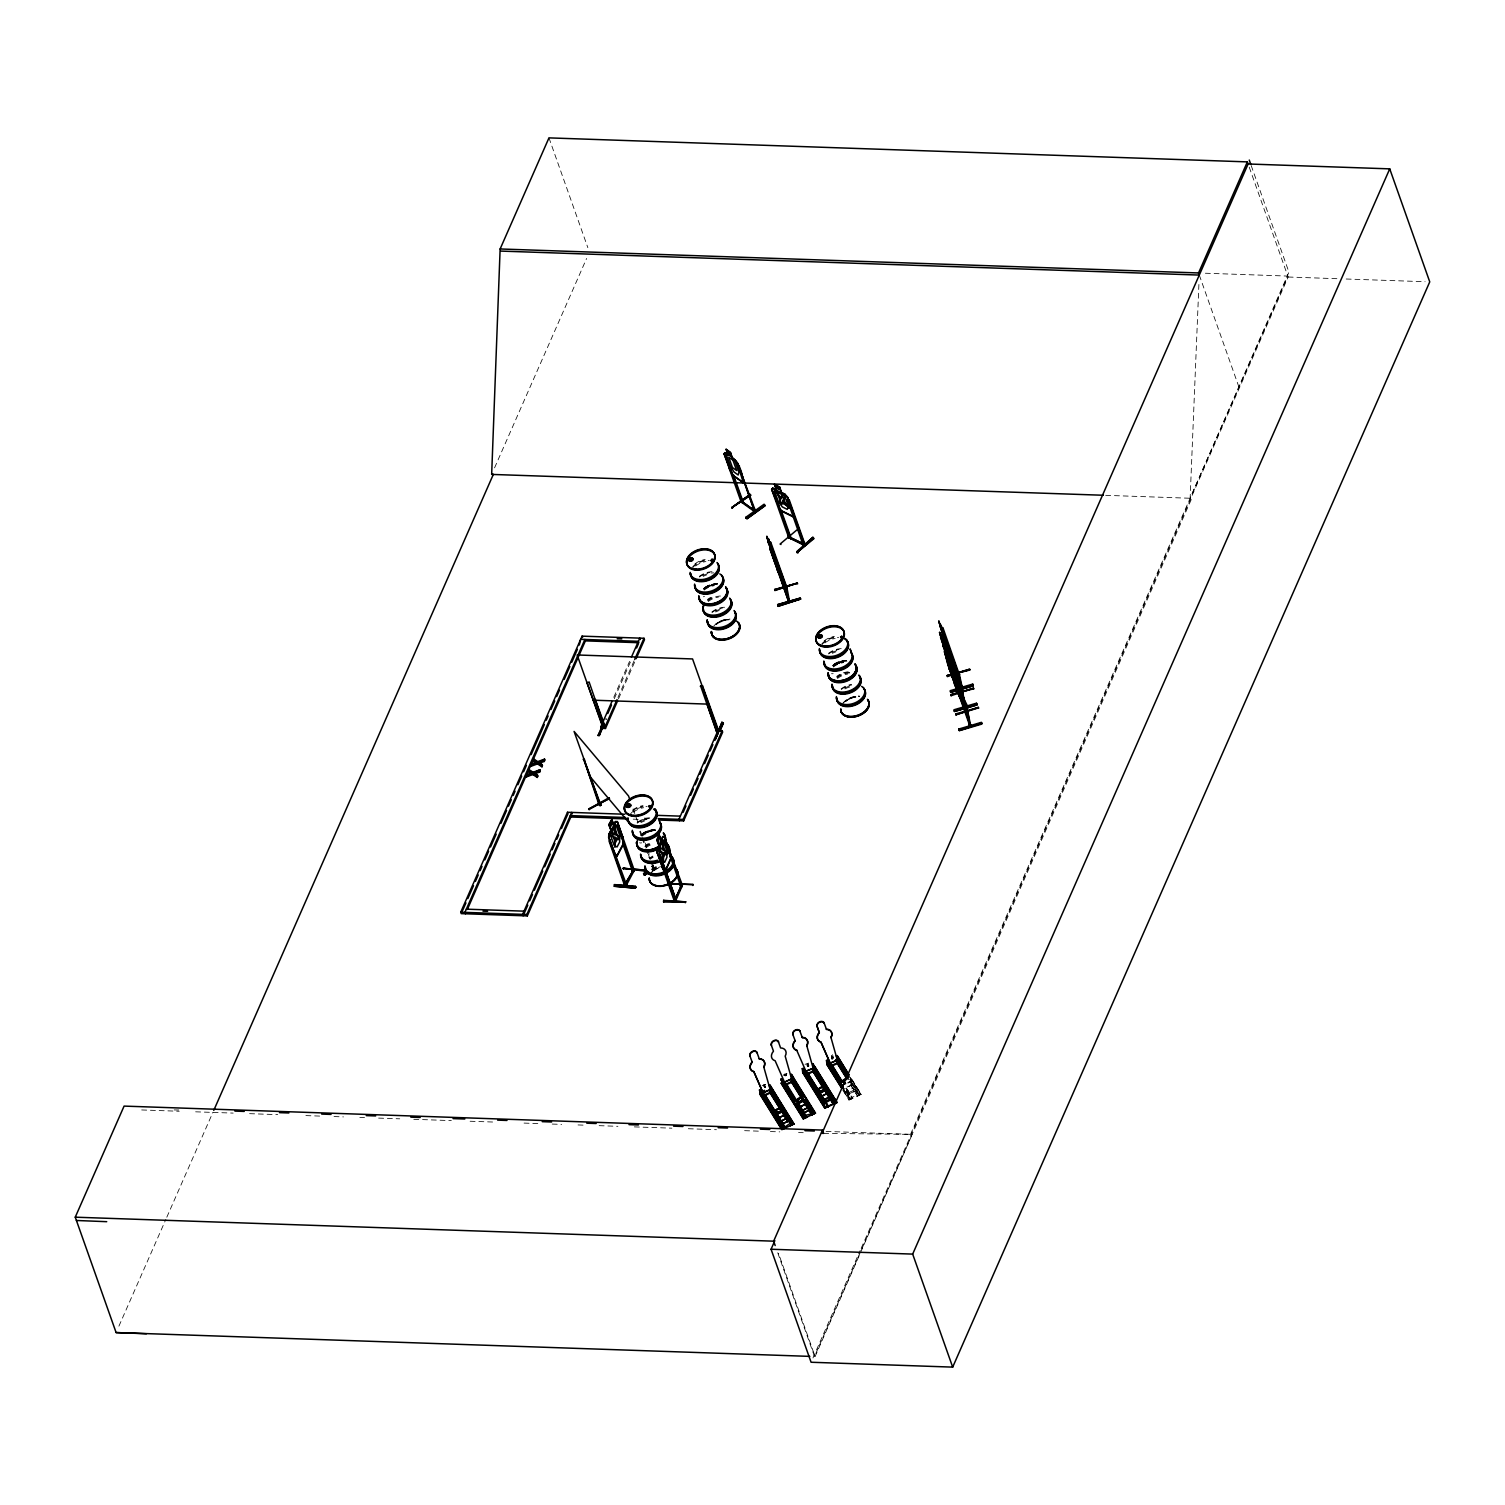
<?xml version="1.0" encoding="UTF-8"?>
<svg xmlns="http://www.w3.org/2000/svg" width="1505" height="1505" viewBox="0 0 1505 1505"><rect width="100%" height="100%" fill="white"/><g stroke="black" fill="none" stroke-linecap="round" stroke-linejoin="round"><path stroke-width="0.75" stroke-dasharray="5 3.75" d="M831.814 1059.031L832.378 1057.488L832.66 1058.974M765.217 1087.513L763.825 1085.462L765.669 1087.362L764.822 1085.312L765.123 1086.554M786.174 1074.758C783.164 1076.131 788.601 1075.849 784.801 1074.081M808.129 1064.9C806.962 1067.064 807.564 1063.546 808.994 1065.879M831.607 1056.585L831.682 1055.946M831.418 1055.532L832.171 1057.601L831.926 1056.284M832.359 1056.397L832.773 1057.808L831.306 1057.921M831.381 1057.733C835.689 1060.235 829.744 1053.632 832.679 1058.241C832.039 1059.896 830.76 1057.601 832.359 1056.792M807.207 1066.029C808.448 1062.85 808.994 1069.566 807.903 1064.731M1198.902 284.483L1190.135 498.249L1288.938 272.142L1250.805 164.459M808.317 1065.183C806.774 1063.301 809.201 1069.02 807.734 1064.186M833.168 1057.94L831.926 1058.222L832.453 1057.244M765.481 1087.758C762.151 1079.819 763.562 1090.598 765.198 1086.083M785.967 1075.435C785.46 1073.817 785.309 1077.129 784.82 1074.72M807.564 1066.575C809.032 1066.086 807.602 1065.578 807.169 1065.164M764.521 1085.914L764.672 1085.18M763.9 1086.121L764.484 1085.105M764.389 1087.08L764.973 1085.651M786.306 1075.718L785.215 1075.153L786.193 1074.815M807.489 1064.919L807.282 1064.186M832.058 1058.523L832.735 1058.636M764.521 1086.365L763.28 1085.105M785.064 1075.943L785.365 1074.664L786.419 1075.228M807.865 1064.844L806.849 1064.505L808.185 1066.33M831.625 1058.617L832.604 1057.451M807.564 1066.048L808.749 1066.518M826.076 1131.421L912.181 1134.375L815.089 1356.569L778.499 1253.289M494.562 467.848L586.593 258.484M118.914 1326.15L165.87 1219.332M166.81 1217.206L212.826 1112.515M613.758 697.323L629.56 661.372M614.266 698.734L630.99 660.676M617.972 697.455L634.696 659.397M618.48 698.884L635.204 660.827M910.525 1134.319L1287.81 276.073L1204.997 273.214M812.963 1357.962L860.239 1250.429M861.18 1248.285L1288.148 277.014L1248.115 163.989M652.681 867.388L654.468 868.554L653.339 867.576M844.324 1092.047L849.008 1100.061L861.236 1094.361L851.435 1078.539M845.471 1091.539L850.476 1099.421L845.716 1091.37M846.393 1091.087L851.002 1099.083L852.695 1098.33L846.562 1088.435M850.344 1081.625L859.035 1095.452L850.588 1081.474M764.728 1086.328L764.615 1087.438L765.029 1086.008M785.046 1074.363L785.817 1075.21M832.133 1057.187L832.942 1058.015M653.885 867.031L652.643 868.14L651.872 866.278L653.076 865.921L654.468 868.686L651.383 860.465M807.997 1065.822L807.037 1065.709M764.164 1086.027L764.785 1085.575M849.554 1099.365L843.553 1089.319L853.993 1083.845L843.346 1088.736C844.982 1101.397 870.624 1077.072 845.584 1092.348M850.476 1099.421L847.07 1094.756L857.718 1089.865L847.07 1094.756M846.732 1090.504L852.658 1098.387M859.167 1095.301L857.493 1096.073L849.196 1082.151M849.309 1098.368L860.164 1094.06L859.562 1095.113L850.043 1079.217M861.105 1094.511L850.005 1077.599M706.767 586.894L703.644 588.982L714.104 584.429M719.183 621.941L716.06 624.029L726.501 619.477A14.655 9.482 -19.5 0 0 716.117 623.766M832.716 665.398L843.157 660.846M846.92 661.203A14.674 9.5 -19.5 0 0 833.018 665.887L843.346 661.353M641.243 834.635L647.94 831.023L655.409 829.857A14.73 9.538 -19.5 0 0 638.929 837.1M655.578 830.365L648.109 831.513L641.431 835.143A14.674 9.5 -19.5 0 1 655.465 830.44M845.302 700.954L855.762 696.401M653.847 870.191L656.97 868.122M784.914 1074.024L785.215 1075.906M651.665 869.138L657.798 865.827M651.778 869.307L657.873 865.958M651.985 869.928L658.306 866.635M652.493 870.586L658.588 867.237M652.587 870.755L658.663 867.369M805.043 1064.336L808.486 1063.151L805.231 1064.656M783.503 1074.946L786.758 1073.46M783.71 1075.266L786.965 1073.78M762.094 1085.726L765.537 1084.541L762.283 1086.046M847.767 1082.584L852.018 1080.628L847.973 1083.167M835.858 663.348L839.414 661.805M848.444 698.903L851.999 697.361M644.573 833.13L648.128 831.569M832.698 1059.031L831.663 1058.899M764.879 1086.478L765.443 1087.005M710.36 585.407L714.104 584.486M651.947 866.184L653.678 869.175L652.662 865.789M859.618 1095.132L849.761 1079.292M857.549 1096.091L848.914 1082.227M717.622 583.695L710.153 584.843L703.475 588.474A14.617 9.463 -19.5 0 1 717.396 583.583M653.358 868.968L650.687 860.86M832.886 1057.658L832.284 1056.529M174.166 1109.938L178.832 1109.994M823.649 1133.378L912.181 1134.375M1288.148 277.014L1336.891 278.688M1346.185 279.008L1425.103 281.717M1105.686 495.333L1191.791 498.305L814.506 1356.551L777.502 1252.066M644.272 818.137L651.195 818.381M633.21 819.153L647.075 819.642M141.677 1109.956L179.208 1111.254M195.631 1111.819L233.162 1113.098M249.585 1113.662L277.748 1114.641M305.891 1115.6L319.963 1116.089M334.035 1116.56L343.422 1116.898M359.846 1117.463L364.549 1117.613M378.62 1118.102L399.728 1118.817M413.8 1119.306L451.349 1120.604M470.106 1121.244L495.916 1122.128M524.06 1123.087L540.483 1123.652M552.222 1124.066L561.61 1124.385M578.033 1124.95L585.069 1125.194M599.141 1125.665L617.915 1126.323M634.339 1126.888L671.87 1128.167M688.293 1128.731L716.436 1129.709M744.599 1130.669L758.67 1131.158M770.391 1131.553L779.778 1131.873M798.553 1132.531L803.237 1132.682M653.452 867.557L653.076 865.921M652.982 865.996L652.813 867.501L651.872 866.41M653.584 869.043L652.53 868.197M851.19 1078.69L860.992 1094.511M849.779 1077.016L860.39 1094.361M849.535 1081.173L858.32 1095.301M846.318 1088.604L852.432 1098.481M846.732 1090.128L851.83 1098.33M846.111 1091.181L851.077 1099.101M842.819 1090.147L849.008 1100.061M1199.297 275.076L1239.311 388.102M548.968 137.877L587.853 247.685M832.491 1054.666L833.657 1057.959M633.116 808.9L637.687 821.805M645.212 843.045L646.755 847.409M647.526 849.591L650.611 858.302M640.415 831.08L641.958 835.426M642.729 837.608L645.814 846.318M648.373 854.332L649.915 858.678M639.719 831.456L641.262 835.821M642.033 837.984L645.118 846.713M645.89 848.876L648.975 857.587M832.02 652.53A14.918 9.651 -19.5 0 1 839.339 650.066M832.829 665.417A14.73 9.538 -19.5 0 1 846.788 660.695M822.031 644.573A14.918 9.651 -19.5 0 1 838.624 637.368M828.559 653.32A14.711 9.519 -19.5 0 1 842.48 648.617M824.872 642.936A14.711 9.519 -19.5 0 1 835.162 638.459M828.672 653.96A14.918 9.651 -19.5 0 1 839.113 649.426M821.805 643.933A14.918 9.651 -19.5 0 1 834.692 636.954M824.157 640.848A14.674 9.5 -19.5 0 1 834.428 636.389M832.378 653.377A14.674 9.5 -19.5 0 1 835.877 651.853M844.606 688.086A14.918 9.651 -19.5 0 1 851.924 685.622M833.036 665.925A14.674 9.5 -19.5 0 1 843.308 661.466M842.932 703.117A14.674 9.5 -19.5 0 1 859.261 696.006M833.413 667.016A14.674 9.5 -19.5 0 1 843.684 662.539M842.988 703.399A14.73 9.538 -19.5 0 1 859.374 696.269M855.875 696.984A14.674 9.5 -19.5 0 0 845.603 701.443A14.674 9.5 -19.5 0 1 859.505 696.702M843.458 661.861A14.73 9.538 -19.5 0 0 833.149 666.339A14.73 9.538 -19.5 0 1 843.458 661.843M837.081 677.683A14.918 9.651 -19.5 0 1 851.209 672.904M841.144 688.876A14.711 9.519 -19.5 0 1 851.435 684.399M837.457 678.492A14.711 9.519 -19.5 0 1 847.748 674.014M841.276 689.516A14.918 9.651 -19.5 0 1 851.698 684.982M836.855 677.043A14.918 9.651 -19.5 0 1 850.983 672.265M836.742 676.403A14.674 9.5 -19.5 0 1 839.809 674.372M843.308 672.848A14.674 9.5 -19.5 0 1 850.645 671.7M844.963 688.933A14.674 9.5 -19.5 0 1 852.169 686.506M833.168 673.563A2.276 1.467 -19.5 0 1 831.513 673.676M702.779 575.606A14.918 9.651 -19.5 0 1 713.784 572.897M703.587 588.511A14.73 9.538 -19.5 0 1 717.546 583.789M717.659 584.222A14.674 9.5 -19.5 0 0 703.757 588.907A14.711 9.519 -19.5 0 1 714.028 584.41M692.77 567.648A14.918 9.651 -19.5 0 1 709.363 560.424M699.317 576.377A14.711 9.519 -19.5 0 1 713.238 571.674M695.63 566.012A14.711 9.519 -19.5 0 1 705.92 561.534M699.43 577.036A14.918 9.651 -19.5 0 1 709.871 572.502M692.545 567.009A14.918 9.651 -19.5 0 1 705.45 560.029M694.915 563.923A14.674 9.5 -19.5 0 1 705.187 559.446M703.136 576.453A14.674 9.5 -19.5 0 1 706.635 574.929M715.364 611.162A14.918 9.651 -19.5 0 1 722.682 608.697M713.69 626.193A14.674 9.5 -19.5 0 1 730.019 619.082M704.19 590.073A14.655 9.482 -19.5 0 1 714.423 585.614M716.173 624.048A14.73 9.538 -19.5 0 1 730.132 619.345M716.342 624.462A14.674 9.5 -19.5 0 1 730.264 619.778M703.907 589.414A14.73 9.538 -19.5 0 1 714.217 584.937M707.839 600.758A14.918 9.651 -19.5 0 1 721.967 595.98M711.903 611.933A14.711 9.519 -19.5 0 1 725.824 607.23M708.215 601.548A14.711 9.519 -19.5 0 1 718.506 597.071M712.016 612.591A14.918 9.651 -19.5 0 1 722.456 608.039M715.722 612.008A14.674 9.5 -19.5 0 1 719.221 610.484M707.613 600.119A14.918 9.651 -19.5 0 1 714.292 596.488M707.5 599.479A14.674 9.5 -19.5 0 1 710.567 597.447M704.472 596.394A2.276 1.467 -19.5 0 1 703.362 596.77M640.566 821.768A14.918 9.651 -19.5 0 1 647.865 819.303M630.557 813.829A14.918 9.651 -19.5 0 1 647.15 806.605M637.085 822.558A14.711 9.519 -19.5 0 1 651.025 817.855M633.417 812.173A14.711 9.519 -19.5 0 1 643.707 807.696M637.217 823.197A14.918 9.651 -19.5 0 1 647.639 818.664M632.796 810.725A14.918 9.651 -19.5 0 1 643.218 806.191M632.683 810.085A14.674 9.5 -19.5 0 1 642.955 805.627M640.923 822.614A14.674 9.5 -19.5 0 1 644.422 821.09M641.958 836.253A14.674 9.5 -19.5 0 1 648.523 832.679M646.002 847.729A14.711 9.519 -19.5 0 1 652.587 844.155M645.607 846.92A14.918 9.651 -19.5 0 1 652.286 843.308M645.382 846.28A14.918 9.651 -19.5 0 1 652.06 842.668M654.148 870.68A14.674 9.5 -19.5 0 1 660.714 867.125M651.458 872.354A14.674 9.5 -19.5 0 1 656.951 867.915M650.028 859.393A14.918 9.651 -19.5 0 1 653.151 857.323M649.803 858.753A14.918 9.651 -19.5 0 1 652.925 856.684M649.671 858.113A14.711 9.519 -19.5 0 1 652.756 856.063M645.288 845.641A14.674 9.5 -19.5 0 1 648.354 843.609M651.514 872.637A14.73 9.538 -19.5 0 1 660.545 866.654M641.713 842.8A2.276 1.467 -19.5 0 1 639.606 842.744M846.675 660.469A14.674 9.5 -19.5 0 0 832.754 665.154A14.655 9.482 -19.5 0 1 846.657 660.507M655.202 829.707A14.674 9.5 -19.5 0 0 641.299 834.391A14.655 9.482 -19.5 0 1 655.202 829.744M651.985 831.08A14.73 9.538 -19.5 0 0 641.676 835.557A14.73 9.538 -19.5 0 1 652.004 831.117"/><path stroke-width="1.5" d="M785.723 587.721L786.965 587.364L785.93 588.775M785.309 585.708L786.419 587.138M776.994 568.74L770.409 550.153L788.902 602.395L788.564 600.721M1103.334 495.258L491.665 474.414L500.13 248.965L548.968 137.877L1247.363 161.882L1248.115 163.989L822.012 1133.321L823.649 1133.378L822.483 1130.086L124.087 1106.1L75.25 1217.188L116.111 1332.565L146.418 1333.75M608.848 837.645L608.81 833.939L608.622 837.627L614.134 852.545L616.956 856.119M780.042 544.095L796.803 530.005M780.738 544.302L780.945 544.528M958.215 673.77C960.378 673.789 957.857 669.65 958.817 673.205M959.438 674.503L958.309 674.842L957.989 673.281M961.018 687.108L945.084 641.694L962.203 688.199L961.563 685.114M962.259 687.841L959.231 673.469M965.965 707.275L964.253 704.19M964.78 706.184L962.73 692.77L965.42 705.412M967.508 711.244L967.245 709.984M970.311 724.582L969.182 723.529L969.728 725.015M786.852 587.402L789.655 602C787.661 599.009 786.118 593.384 785.855 587.571L768.491 539.091L786.231 589.019M787.924 599.423L789.072 599.084M788.507 601.059L769.77 546.973M662.934 836.78L661.278 840.543L659.077 834.598L656.726 839.978L658.927 845.547L658.306 850.08L676.102 900.028L659.943 854.652L659.303 856.119L675.237 901.495L674.315 898.335L675.576 898.222M790.915 537.943L788.733 537.624M803.218 544.904L804.855 545.619L787.491 497.007L784.914 494.298M804.573 545.562L788.883 537.718L805.438 545.036L804.648 543.173L802.428 543.192L803.538 542.609M657.365 852.771L674.485 901.476L675.011 899.99M680.918 886.577L681.897 886.614L664.363 836.78L662.67 836.498L657.271 849.121M675.5 901.156L682.405 885.354L665.586 840.072L664.947 841.54L680.956 886.746M948.056 664.326L948.545 666.32M605.085 727.724L602.677 727.649L599.272 735.55L598.068 735.512L602.564 727.122M663.63 901.984L663.705 900.178L663.63 902.022L685.678 901.852L663.686 900.366M685.283 902.774L685.565 901.852L663.912 900.987M941.283 628.432L948.169 649.709L945.441 640.077C952.458 657.365 934.511 607.531 944.557 637.518C940.061 628.864 951.762 656.048 947.115 647.733M624.33 884.394C627.51 880.933 623.578 886.182 625.497 884.507M626.569 885.015L609.807 839.564L609.036 841.032L624.951 886.407L626.682 885.015L626.061 883.002M632.119 870.116L632.984 868.46M614.266 886.389L614.416 884.583L635.543 886.407L635.392 888.251L614.285 886.238L635.392 888.063L635.543 886.407M769.036 541.762L766.798 536.476L775.696 563.679L773.006 554.028C779.646 569.962 762.508 522.63 772.121 551.47C767.55 542.835 779.308 569.981 774.624 561.685M781.528 498.155C780.738 490.893 787.604 496.556 783.146 500.017L788.977 508.351L782.506 500.676C783.315 508.182 776.448 502.726 780.945 498.889L775.395 491.082L781.302 498.099M942.017 637.687L939.534 632.457L950.351 667.637M949.316 666.734L946.908 656.857M689.403 559.07L690.155 560.631M691.83 559.409L691.924 558.468M627.19 805.25L628.958 804.178M630.144 805.42L628.112 806.774M711 560.594L712.053 559.296M712.034 559.785L712.674 560.819M711.639 560.613L711.884 559.333M712.11 561.026L712.806 559.879M648.881 806.36L649.276 806.624M649.991 807L649.332 805.683L650.706 805.721M650.028 805.608L650.63 806.153M650.8 805.702L650.461 807M821.429 636.671L820.959 635.223M820.206 636.916L821.485 635.806L819.19 636.991M821.617 636.182L819.585 637.537M842.048 636.822L840.655 636.86L841.596 637.725M841.483 636.201C842.085 640.058 841.013 635.618 840.58 636.935M741.72 501.391C740.949 498.813 742.228 501.165 742.774 503.103L726.012 456.448M742.68 500.902L742.623 503.009M631.987 869.928L633.567 870.116M791.084 538.019L781.001 509.95M603.091 727.743L604.86 727.724L589.095 681.934M598.068 735.512L601.661 727.216M595.265 699.374L604.916 725.974C599.855 727.141 605.725 722.983 604.559 727.874M602.47 726.426L599.272 735.55M716.531 731.656L700.577 685.791L702.534 685.847L718.769 731.054M702.534 685.847L700.333 686.355M715.778 729.342C720.857 728.872 712.147 731.336 718.619 730.903M715.703 730.377C716.982 726.915 715.816 733.894 718.299 731.618M717.716 729.981L718.205 731.675M715.383 739.425L721.967 722.25L715.12 739.538L722.25 722.927L716.267 737.375M723.247 723.077L719.71 731.261L723.378 723.19L721.892 722.212M213.766 1110.389L493.377 474.32L491.74 474.244M571.279 815.955L527.333 915.905L461.226 913.629L460.718 912.218L582.078 636.145L643.99 638.27L644.497 639.681L636.126 658.701M462.167 911.484L465.948 902.887M467.829 898.579L473.511 885.693M475.392 881.403L478.233 874.951M480.114 870.661L482.014 866.353M484.836 859.901L488.617 851.322M490.498 847.014L496.18 834.127M500.902 823.386L506.564 810.48M508.445 806.191L511.286 799.738M513.186 795.449L515.067 791.141M517.908 784.707L521.671 776.11M523.571 771.802L526.393 765.368M531.133 754.626L544.34 724.526M546.24 720.237L548.121 715.947M550.962 709.495L554.743 700.897M556.624 696.608L559.465 690.155M564.187 679.413L569.849 666.527M571.75 662.219L577.412 649.332M579.293 645.024L580.685 639.324L638.383 641.299L638.891 642.71L585.802 640.885M525.885 777.05L526.129 774.793L531.622 772.855L531.961 773.796L525.885 777.05L532.864 774.548L537.304 777.445L537.53 775.263L533.955 773.006L539.938 769.77L533.052 772.253L528.537 769.3L528.33 771.482L531.961 773.796M536.627 763.167L532.996 760.872L533.203 758.67L537.718 761.624L544.603 759.16L538.621 762.377L542.195 764.634L541.988 766.816L537.53 763.919L530.55 766.44L530.795 764.183L536.288 762.226L536.627 763.167L532.958 764.465M467.321 909.471L585.389 640.885L584.899 639.456L464.932 912.369L465.44 913.78M528.33 771.482L528.537 769.3M530.55 766.44L530.795 764.183M532.996 760.872L533.203 758.67M537.304 777.445L537.53 775.263M541.988 766.816L542.195 764.634M533.955 773.006L534.294 773.946L539.693 772.027L539.938 769.77M538.621 762.377L538.959 763.317L544.359 761.417L544.603 759.16M617.539 700.991L605.462 728.476L601.248 728.326L600.758 726.915L611.895 701.556M631.423 657.139L639.794 638.12L640.283 639.531M607.757 713.539L611.482 705.074M636.577 647.997L638.421 643.764M624.876 814.243L567.498 812.267L522.63 914.344L523.138 915.755L527.803 905.126M605.462 728.476L604.954 727.066L617.05 699.58M634.696 659.397L643.99 638.27M529.685 900.874L532.488 894.497M534.35 890.245L542.759 871.094M544.641 866.842L550.247 854.088M552.109 849.836L554.912 843.458M556.794 839.207L558.656 834.955M561.459 828.578L568.006 813.678L567.498 812.267M527.333 915.905L526.844 914.494L571.712 812.418L572.201 813.829M657.497 849.14L659.077 845.547L657.102 839.997L659.303 834.974M659.19 854.614L659.303 856.119M666.339 840.091L664.947 841.54M683.157 812.286L685.941 805.946M690.588 795.374L693.372 789.034M695.235 784.801L698.019 778.461M699.881 774.228L701.744 769.996M704.528 763.656L708.253 755.209M710.115 750.976L712.9 744.636M714.762 740.404L718.468 731.938L692.563 658.945L577.168 654.976L602.32 726.012M658.644 820.037L683.646 820.883L683.138 819.473L722.174 730.678L717.979 730.527L678.943 819.322L679.432 820.752M683.646 820.883L722.682 732.088L722.174 730.678M665.078 871.188L670.515 858.828M662.388 867.595L665.323 871.508L670.873 858.885L669.405 851.698L670.873 858.885M670.91 883.811L693.278 884.583M671.23 884.752L671.587 883.755L693.259 884.545M681.125 885.128C683.59 881.497 678.153 884.902 680.881 886.915M674.503 901.25L681.596 885.279L674.898 899.99M692.545 884.545L692.864 885.486M500.883 251.09L1199.297 275.076L1198.544 272.951L1247.363 161.882M775.188 1245.538L773.645 1241.174L822.483 1130.086M1248.115 163.989L1389.736 168.861L1429.75 281.868L952.684 1367.123L811.082 1362.251L771.068 1249.244L774.83 1240.647M952.684 1367.123L912.67 1254.098L1389.736 168.861M958.591 671.719L960.246 683.627M962.579 692.3L962.466 690.72L961.262 691.247M964.667 706.221L965.796 705.883M967.47 711.47L967.245 709.814L966.68 711.696M969.145 723.359C969.502 730.377 969.822 722.438 970.97 726.369L953.756 679.959L970.838 726.294L967.734 711.602L970.048 726.52L952.101 675.595L948.131 660.714L949.824 667.223M608.923 834.033L610.974 830.309L608.773 824.721L611.839 819.397L613.777 825.323L615.846 824.514L619.514 834.899L619.684 842.01L617.05 846.995L614.059 845.227L610.372 834.842L611.124 830.327L608.998 824.74L611.801 819.774M613.551 825.304L615.394 821.485L617.332 821.58L622.619 836.517L623.597 843.891L616.956 856.439L614.134 852.545M609.149 834.052L615.658 821.768M608.961 837.533L625.817 886.426L609.77 841.088L610.541 839.621M616.73 856.1L623.239 843.816M623.051 868.291L644.968 870.153L644.497 871.056L623.051 868.291L644.949 870.116M623.39 869.232L623.841 868.291M632.852 870.172C634.771 865.375 631.686 873.991 633.643 871.658M633.436 871.828L617.464 825.079L633.473 870.285L625.497 883.416L632.928 870.812M634.263 870.417L625.779 886.295L625.196 882.984L625.911 884.601M644.159 870.116L644.497 871.056M598.501 802.918C601.398 802.109 598.84 804.987 598.539 803.03M599.122 804.667C601.812 802.729 600.081 808.43 599.253 803.858M600.871 805.307L583.808 758.896L599.009 804.724L600.758 805.006M741.194 502.106L724.056 453.739L732.69 475.185L743.301 482.804L742.924 478.101M743.395 502.651L733.349 474.564M794.038 1123.972L769.958 1085.105L793.022 1124.009L794.076 1123.915L781.791 1129.597L759.743 1094.003L760.138 1089.639L763.204 1095.602L772.216 1091.464L772.197 1088.717L773.231 1091.671L762.584 1096.562L759.31 1090.015M781.791 1082.189L781.17 1083.224L803.2 1118.817L804.761 1118.215L796.314 1104.219M781.998 1082.471L781.245 1083.243L803.482 1118.742M836.065 1102.525C835.087 1103.729 826.922 1105.78 824.796 1108.226L802.711 1072.613L802.259 1068.625L806.153 1074.213L815.164 1070.074L812.907 1063.734L837.006 1102.582M802.711 1072.613L804.385 1071.861L803.313 1071.56L825.568 1107.435M836.178 1102.525L813.942 1066.65C811.515 1068.475 816.858 1066.537 813.942 1066.65L812.907 1063.734M769.13 1085.5L792.684 1124.592C793.888 1119.269 782.92 1128.731 782.054 1129.503L760.025 1093.928M764.484 1094.436L785.535 1127.885L783.86 1128.637L775.357 1114.81L781.415 1124.687M841.652 1088.19L826.903 1064.449L826.471 1060.461L830.365 1066.048L839.357 1061.909L837.119 1055.569L848.952 1074.645M791.969 1124.931L790.332 1125.627L791.969 1124.931L771.2 1091.257M828.973 1063.489L829.594 1062.436M803.2 1118.817L815.503 1113.136L791.385 1074.344L791.385 1077.072M805.551 1117.782L806.962 1117.105L805.269 1117.858L796.992 1103.955M791.781 1080.477L812.587 1114.095L811.759 1114.848L813.434 1114.095L804.874 1100.249M804.893 1118.065C800.002 1115.525 814.657 1113.248 815.465 1113.211M824.796 1108.226L837.043 1102.525L814.995 1066.932M828.484 1106.495L826.809 1107.247L828.484 1106.495L819.924 1092.649M813.302 1069.867L834.109 1103.466L833.281 1104.237L834.955 1103.485L814.149 1069.867M689.365 559.446L689.553 558.825A2.126 1.373 -19.5 0 1 692.846 558.807A2.126 1.373 -19.5 0 1 690.174 560.97A2.126 1.373 -19.5 0 1 689.459 558.694A2.276 1.467 -19.5 0 1 693.053 558.938A2.276 1.467 -19.5 0 1 690.193 561.252A2.276 1.467 -19.5 0 1 689.422 558.825M690.739 560.575L692.168 559.164M692.037 559.992L691.453 558.186M711.508 559.653L711.301 561.158M712.749 560.368L712.241 559.277M629.617 805.589L627.773 805.344L628.243 806.849M649.295 805.815L649.332 807.433L651.082 806.21M649.445 806.567L650.047 806.153M650.292 806.078L650.104 806.323M818.814 635.75L818.551 636.935M680.712 883.792L681.821 883.698L681.219 885.091M682.01 886.614L664.363 836.78M724.056 453.739L724.996 452.629L728.288 455.15L726.313 449.581M724.244 453.908L725.128 452.873M600.288 803.67L599.46 802.522M792.74 511.851L792.909 516.742L780.474 510.59L771.614 489.332L772.761 488.034L776.618 490.084L774.642 484.516M772.912 488.26L771.99 489.332L780.719 510.308L792.89 516.347M691.98 559.465L689.535 560.048L692.244 559.239M627.246 804.874A2.126 1.373 -19.5 0 1 630.614 804.987A2.126 1.373 -19.5 0 1 627.961 807.132A2.126 1.373 -19.5 0 1 627.246 804.874A2.276 1.467 -19.5 0 1 630.84 805.119A2.276 1.467 -19.5 0 1 627.98 807.433A2.276 1.467 -19.5 0 1 627.209 804.987L627.566 804.761M629.579 806.398L629.993 804.78M818.776 636.088L821.316 635.298M840.674 636.709L841.069 637.97L841.709 636.333M958.779 673.055L958.647 671.813M961.018 686.976L962.147 686.769M962.542 692.15L962.353 690.814M964.084 704.585C974.582 714.913 960.848 697.643 962.843 692.432L944.613 644.234M785.855 587.571L788.733 602.113M681.182 885.26L681.088 883.454M771.614 489.332L788.883 537.943M773.438 492.003L790.52 538.527L773.438 492.003L774.906 492.737M779.515 487.037L774.398 484.253L776.43 490.235L774.454 490.781L778.123 501.165L782.337 506.922L787.284 509.386L788.357 506.244L784.669 495.86L781.377 492.699L779.402 487.131L774.473 484.685M785.083 494.28L781.659 492.436M787.472 497.177L792.928 511.963L793.079 516.591M787.773 499.114L789.241 499.848L787.209 499.622L803.087 544.942L805.25 544.961M790.106 537.341L804.122 544.264M796.766 551.601L812.888 537.304L814.036 538.564L797.067 552.523L812.851 537.285L813.377 538.226L797.161 552.448M813.227 538.038L797.067 552.523L797.97 552.975M792.42 1077.636L793.474 1077.542L791.385 1074.344M836.065 1059.802L837.137 1059.727L836.065 1059.426M785.403 1128.035L764.728 1094.267M813.302 1114.246L804.611 1100.418M814.017 1113.907L805.326 1100.08M828.352 1106.645L819.661 1092.818M834.918 1103.541L813.904 1070.017M604.521 725.504L602.47 726.181M726.106 449.28L730.414 452.666L732.295 458.31L735.211 461.79L738.899 472.175L738.202 474.997L733.989 471.968L730.17 465.892L726.482 455.507L728.081 455.281L726.106 449.28L730.621 452.535L732.389 458.235L735.512 460.323M724.921 453.005C736.001 457.52 740.949 467.039 742.887 478.383M729.342 468.638L732.69 475.185M754.626 511.756L738.24 465.252L755.623 511.437L754.156 510.157M739.482 466.136L737.601 465.703M731.731 507.693L750.243 494.28L750.656 495.258L731.693 507.768L749.866 494.618L750.656 495.258M750.468 495.013L732.07 507.354L732.465 508.314M742.36 501.936L753.046 509.631L754.946 509.461L753.572 511.136M745.878 517.269L764.107 504.213L765.18 505.68L746.988 518.755L745.878 517.269L746.367 518.228M746.235 518.04L764.559 505.153L746.217 518.209M961.074 686.75L961.413 688.425L958.29 673.582M961.432 690.851L962.071 693.937M966.342 710.021L966.511 711.414M966.963 713.107L968.167 713.031L967.696 711.451M787.002 588.794L769.92 542.308L770.974 543.437M789.109 600.514L787.886 599.141L789.692 602.169L772.592 555.665L773.645 556.794M689.798 558.901L691.98 558.562M712.918 560.669L711.809 561.045M818.908 635.449L820.432 634.941M819.341 635.336L818.551 636.803M627.453 804.686L629.466 804.592M583.112 759.273L584.749 759.987M609.186 797.669L588.624 809.069L609.525 798.609M589.057 809.483L609.375 798.29M643.538 873.596L647.62 871.395L643.613 873.69L644.441 875.214L648.505 872.938M644.441 875.214L648.034 872.354M644.366 875.026L648.429 872.806M804.027 1118.065L780.738 1079.236L784.632 1084.823L793.624 1080.684L790.558 1074.72M760.138 1089.639L760.966 1091.99L764.578 1090.335M802.259 1068.625L805.326 1071.861M813.152 1068.268L805.871 1071.259L813.152 1068.268L806.736 1045.524A7.864 5.945 -31.8 0 0 802.109 1037.321L802.278 1037.585A7.864 5.945 -31.8 0 1 806.906 1045.806L806.736 1045.524M814.318 1067.722L816.199 1070.281L805.532 1075.172L804.498 1072.237M780.738 1079.236L783.804 1082.471M784.519 1082.151L791.611 1078.878L785.196 1056.153A7.864 5.945 -31.8 0 0 780.587 1047.931L778.424 1041.836A3.932 2.972 -31.8 0 0 773.871 1040.632A3.932 2.972 -31.8 0 0 771.312 1045.091L773.476 1051.205A7.864 5.945 -31.8 0 0 775.15 1060.762L784.519 1082.151L791.611 1078.878M792.796 1078.333L794.659 1080.891L784.011 1085.801L782.957 1082.848M762.922 1092.649L770.184 1089.658L763.091 1092.912L753.742 1071.541A7.864 5.945 -31.8 0 1 752.048 1061.966L752.218 1062.248A7.864 5.945 -31.8 0 0 753.911 1071.805L763.091 1092.912M830.064 1063.094L837.344 1060.103L830.233 1063.358L820.883 1041.987A7.864 5.945 -31.8 0 1 819.209 1032.411L817.046 1026.316A3.932 2.972 -31.8 0 1 819.604 1021.857A3.932 2.972 -31.8 0 1 824.157 1023.043L824.326 1023.325A3.932 2.972 -31.8 0 0 819.774 1022.121A3.932 2.972 -31.8 0 0 817.215 1026.579L819.378 1032.693A7.864 5.945 -31.8 0 0 821.053 1042.25L830.233 1063.358M826.471 1060.461L829.537 1063.696M838.53 1059.558L840.392 1062.116L829.744 1067.007L828.691 1064.073M825.587 1085.18L815.146 1090.674L825.587 1085.18L828.032 1089.375L817.384 1094.285L827.825 1088.792M802.127 1097.371L793.605 1101.284L804.272 1096.392M774.323 1111.066L782.638 1106.57L772.197 1112.063M845.735 1079.555L839.339 1082.509L845.528 1078.972M839.132 1081.907L841.37 1085.519L845.641 1083.562M829.801 1092.009L819.36 1097.502L829.801 1092.009L832.039 1095.621L821.598 1101.114L832.039 1095.621M784.914 1114.96L776.392 1118.873L787.059 1113.982M833.525 1098.029C808.204 1113.982 834.918 1090.862 835.764 1101.641M788.658 1120.98L780.136 1124.912L790.783 1120.002M820.639 636.878L819.454 637.161M629.165 806.116L627.623 806.341M649.464 805.909L651.138 805.965M530.212 765.499L537.21 762.979L541.65 765.876M533.541 759.63L538.056 762.565L544.942 760.1M525.546 776.11L532.525 773.608L536.984 776.505M535.103 772.573L540.276 770.711M940.512 627.378C946.664 648.015 933.777 602.922 941.095 629.429M943.071 628.131L942.563 629.73L943.071 628.131L959.4 674.861M943.955 639.888L943.146 636.126L951.104 658.607L949.26 654.826M946.156 642.823L945.084 641.694M947.962 658.908L944.933 644.403M950.765 658.381L946.965 641.751M944.199 646.661L943.24 641.544L946.231 652.022M949.636 660.563L949.147 662.144L949.636 660.563L968.054 713.107M945.272 653.659L945.874 656.613L944.444 651.627L951.762 674.71L949.824 663.573M952.176 666.207L949.9 659.152L954.527 677.457M969.86 669.706L947.04 675.632L969.766 669.161L947.36 676.61L947.021 675.67L969.935 670.007M958.196 673.901L961.676 686.186L960.642 686.732L960.322 685.49L960.66 686.487M958.572 674.936L959.569 674.466M955.054 678.247L959.513 696.928L949.316 668.86M972.776 684.06L950.201 690.701L950.69 692.432L973.284 685.829L972.813 684.248M950.633 692.262L973.284 685.829M973.528 688.255L950.784 694.746L951.122 695.705L973.49 688.18M973.622 688.801L950.803 694.727L951.122 695.705M976.538 703.155L953.963 709.796L954.452 711.526L977.046 704.923L976.576 703.324M976.839 704.077L954.283 710.793L976.858 704.19M955.694 713.916L978.419 707.425L956.014 714.875L955.694 713.897L956.014 714.875M955.938 714.574L978.513 707.933M967.64 711.94L969.37 724.846M958.873 729.022L981.429 722.325L981.768 723.265L959.306 730.508M770.447 550.284L768.34 538.602L769.111 542.308M766.798 536.476L767.964 540.728M776.034 561.045C767.813 529.741 785.554 602.113 776.241 560.914M774.642 589.546L797.405 583.112L774.981 590.487L774.661 589.527L774.981 590.487M774.793 589.603L797.424 583.15L774.906 590.205M786.193 588.869L787.19 588.417L770.692 542.063M777.671 604.634L800.265 598.087L800.604 599.028L778.16 606.365L777.671 604.596L800.265 598.125M800.604 599.028L777.934 605.405M778.104 606.176L800.566 599.009M939.534 632.457L941.603 638.365L941.528 635.242M940.531 637.386L946.137 653.452M943.146 646.153L956.823 687.973L954.114 678.322C961.131 695.63 943.165 645.777 953.211 675.764C948.733 667.129 960.416 694.294 955.769 685.979M946.532 658.475L945.987 653.753L967.264 713.351L967.245 709.814M945.667 656.5L948.094 665.436M948.037 665.323L945.987 653.753M954.622 683.891L949.335 668.954M953.662 676.215L951.649 669.085L952.533 672.716M954.321 683.759L955.995 687.804L955.468 683.872M789.655 536.815C791.178 535.949 785.403 533.654 790.087 538.433M789.448 537.21L803.764 543.963M819.755 635.43L820.921 635.355M741.382 502.124L755.002 511.907L753.986 508.765L754.776 511.926M718.337 731.75L717.452 730.057M771.2 1088.322L769.958 1085.105M793.116 1123.915L770.993 1088.021M793.831 1124.066L771.858 1088.661M690.814 560.65L689.346 559.333M588.85 682.518L586.894 682.461L602.564 725.448M605.988 719.051L606.327 719.183M500.13 248.965L1198.544 272.951M803.933 544.189L803.03 542.59M617.201 638.741L621.828 638.891M593.177 700.182L708.573 704.152M600.758 726.915L604.954 727.066M657.215 815.353L680.335 816.143M625.779 817.497L570.301 815.597L570.809 817.008L626.287 818.927M658.136 818.626L683.138 819.473M657.139 852.771L662.557 867.821M681.219 885.768L675.613 898.504M663.893 901.232L685.678 901.852M466.324 909.17L524.041 911.165M482.992 911.146L487.601 911.296M460.718 912.218L526.844 914.494M234.893 1111.104L244.262 1111.424M279.46 1112.647L288.847 1112.966M321.694 1114.095L331.062 1114.415M366.261 1115.619L375.648 1115.939M410.827 1117.162L420.215 1117.481M453.061 1118.61L464.8 1119.005M497.628 1120.134L507.016 1120.454M542.214 1121.658L551.601 1121.996M586.781 1123.2L596.168 1123.52M629.015 1124.649L638.402 1124.969M673.582 1126.173L682.969 1126.493M718.167 1127.715L727.536 1128.035M760.382 1129.164L769.77 1129.484M804.968 1130.688L814.337 1131.008M75.25 1217.188L773.645 1241.174M771.068 1249.244L912.67 1254.098M116.111 1332.565L809.822 1356.381M76.416 1220.48L106.723 1221.684M615.432 821.749L617.257 821.843M962.805 692.281L963.256 693.861L942.262 633.022M617.332 821.58L634.339 870.548M613.57 824.947L611.839 819.397M622.619 836.517L623.597 843.891M614.397 884.771L635.505 886.596M635.731 887.348L614.623 885.392L635.863 887.348M712.918 559.559L713.483 560.217M819.717 637.612L818.419 636.559M628.902 804.31L629.861 804.535M662.689 836.761L664.307 837.043M718.355 730.96L716.587 730.997L706.748 703.211M958.422 675.049L940.851 625.158L957.537 671.418M785.648 587.364L785.271 585.934L785.46 587.101M828.578 1063.696L827.524 1063.395L843.647 1089.394M826.903 1064.449L841.878 1088.096M805.382 1070.619L806.454 1070.902M741.664 500.055L740.855 500.638M742.548 503.14L726.764 458.611M772.723 488.41L784.895 494.449L787.322 497.177L804.347 545.6M538.959 763.317L542.534 765.575M534.294 773.946L537.868 776.204M532.657 759.931L536.288 762.226M527.992 770.541L531.622 772.855M661.993 860.465L664.74 862.233L666.96 857.21L666.565 850.08L662.877 839.696L661.034 840.524L659.077 834.974M528.876 770.24L533.391 773.194L533.052 772.253M632.533 871.865L632.025 870.285M733.782 460.285L735.004 461.395M732.747 475.072L743.489 482.654M970.687 725.053L969.559 725.391M765.067 505.53L746.988 518.755M941.171 625.309L942.958 636.314M599.818 804.103L600.758 805.194M599.122 804.498L600.156 805.702L584.034 760.364M590.092 776.636L630.934 825.041M755.435 511.173L742.003 501.522L743.207 502.388M662.313 867.802L665.078 871.508M735.305 460.342L737.789 463.295L754.852 511.794M826.49 1029.42L826.32 1029.157A7.864 5.945 -31.8 0 1 830.929 1037.359L831.099 1037.641A7.864 5.945 -31.8 0 0 826.49 1029.42L824.157 1023.043M848.745 1074.739L837.119 1055.569M839.583 1060.743L848.143 1074.589M839.357 1060.442L849.159 1076.263M847.597 1075.266L836.291 1055.946M838.755 1061.495L848.613 1077.335M838.36 1061.702L848.143 1077.524L838.116 1061.853M837.288 1061.401L848.312 1079.198M836.949 1062.38L846.751 1078.201M836.686 1062.455L846.544 1078.295M831.87 1064.712L841.634 1080.59M831.625 1064.882L841.427 1080.684M830.816 1064.411L841.822 1082.208M830.816 1064.806L840.618 1080.628M830.478 1065.39L840.26 1081.211M840.053 1081.305L827.298 1060.084M829.801 1065.672L843.233 1087.475M829.556 1065.822L843.026 1087.569M799.945 1031.207L800.114 1031.489A3.932 2.972 -31.8 0 0 795.562 1030.304A3.932 2.972 -31.8 0 0 793.022 1034.763L792.853 1034.481A3.932 2.972 -31.8 0 1 795.393 1030.022A3.932 2.972 -31.8 0 1 799.945 1031.207L802.278 1037.585M815.164 1069.002L833.525 1098.669M812.926 1066.462L833.187 1099.252M814.544 1069.66L829.293 1093.42M796.691 1050.151L796.86 1050.415A7.864 5.945 -31.8 0 1 795.186 1040.858L795.016 1040.576A7.864 5.945 -31.8 0 0 796.691 1050.151L806.04 1071.541M813.095 1069.961L833.902 1103.56M833.563 1104.162L812.55 1070.638L822.276 1086.441M824.721 1090.391L833.281 1104.237M807.677 1072.877L817.478 1088.698L807.433 1073.046M806.624 1072.971L827.637 1106.495M806.285 1073.554L824.627 1103.221M806.003 1073.629L815.861 1089.47M818.231 1093.401L824.42 1103.316M806.153 1074.213L803.087 1068.249M805.608 1073.836L815.353 1089.714M817.855 1093.608L823.931 1103.56M803.331 1071.955L825.361 1107.53M802.974 1072.538L825.022 1108.131M778.424 1041.836L778.593 1042.1A3.932 2.972 -31.8 0 0 774.04 1040.914A3.932 2.972 -31.8 0 0 771.482 1045.373L771.312 1045.091M793.229 1077.712L815.259 1113.305M792.401 1077.26L814.657 1113.136M793.643 1079.612L803.425 1095.433M805.871 1099.384L814.45 1113.23M793.079 1080.308L803.087 1096.016M793.022 1080.289L802.805 1096.11M805.25 1100.061L811.383 1109.938M792.627 1080.477L802.372 1096.355M792.383 1080.646L802.165 1096.468M791.574 1080.571L812.38 1114.189M791.216 1081.154L801.017 1096.976M803.463 1100.926L812.023 1114.772M790.953 1081.23L800.811 1097.07M803.181 1101.002L811.816 1114.866M786.156 1083.506L806.925 1117.18M806.116 1117.105L785.29 1083.487L794.885 1099.402M797.33 1103.353L805.89 1117.199M784.745 1084.183L794.546 1099.986M784.462 1084.258L794.32 1100.099M796.709 1104.03L805.344 1117.876M784.632 1084.823L781.565 1078.859M784.067 1084.447L793.831 1100.343M782.6 1082.641L793.624 1100.437M796.07 1104.388L804.629 1118.215M781.791 1082.565L803.821 1118.159M756.996 1052.597L757.166 1052.879A3.932 2.972 -31.8 0 0 752.613 1051.675A3.932 2.972 -31.8 0 0 750.073 1056.134L749.904 1055.87A3.932 2.972 -31.8 0 1 752.444 1051.412A3.932 2.972 -31.8 0 1 756.996 1052.597L759.329 1058.974A7.864 5.945 -31.8 0 1 763.938 1067.196L763.769 1066.913A7.864 5.945 -31.8 0 0 759.16 1058.711L759.329 1058.974M771.595 1091.05L792.477 1124.687M770.955 1091.407L791.762 1125.025M770.146 1090.956L789.937 1122.88M770.146 1091.332L788.507 1120.999M769.808 1091.934L779.59 1107.755M782.036 1111.706L788.168 1121.582M769.525 1092.009L779.383 1107.849M781.772 1111.781L787.943 1121.677M763.656 1093.966L784.688 1127.885L763.675 1094.361M763.11 1095.038L773.119 1110.765M760.966 1091.99L772.836 1110.841M762.659 1095.226L772.404 1111.104M774.887 1114.998L780.982 1124.95M762.414 1095.377L780.775 1125.044M760.345 1092.95L782.619 1128.825M760.364 1093.326L782.412 1128.919M952.514 676.78L953.587 678.755M943.635 647.15L941.81 638.421L944.67 647.865M950.144 660.037L945.667 647.451L951.8 668.145M973.359 688.086L973.697 689.083M978.269 707.256L978.607 708.253M940.456 626.945L939.816 624.613M943.579 643.707L944.293 646.36M954.584 683.703L956.239 687.729M776.937 568.533L778.612 572.577M776.693 568.608L778.348 572.634M953.211 673.657L954.772 677.382L952.383 666.075M957.857 692.902L959.757 696.853M946.701 657.591L949.58 667.035M944.895 647.94L944.237 645.57M1249.263 160.057L1250.805 164.459M977.027 704.886L954.415 711.414M981.918 724.056L959.362 730.696L958.854 728.928M939.214 622.524L941.547 628.356M941.942 630.294L946.589 645.269L942.92 634.884M962.523 690.87L963.106 692.526M962.335 694.012L941.227 635.072L950.972 664.213M942.506 640.152L949.392 659.754M943.428 644.761L946.382 653.057M946.683 653.979L949.617 662.275M948.846 660.789L966.944 711.827M944.444 651.627L946.513 657.534M948.489 662.877L949.147 664.74M851.924 654.111L850.099 648.918L851.905 654.129A14.674 9.5 -19.5 0 1 839.019 668.408A14.674 9.5 -19.5 0 1 823.818 661.015M789.241 499.848L805.231 545.055M802.729 543.324L803.313 544.979M779.684 486.868L781.49 492.587M797.255 583.018L797.575 583.978M767.4 538.564L768.058 540.427M767.795 541.405L770.052 546.917M770.447 548.836L774.134 559.22L769.525 544.227L770.711 550.209M788.018 600.495L788.601 602.15M737.469 463.408L743.301 482.804M724.432 453.776L729.68 468.582M792.853 1034.481L795.186 1040.858M749.904 1055.87L752.218 1062.248M582.078 636.145L582.586 637.556M630.068 800.284L628.544 795.976L574.082 731.43L600.043 804.178M632.758 870.341L633.342 871.997M622.788 843.778L632.702 871.752M588.831 808.787L589.207 809.728M544.02 760.458L544.359 761.417M537.718 761.624L538.056 762.565M537.21 762.979L537.53 763.919M539.354 771.087L539.693 772.027M532.525 773.608L532.864 774.548M526.129 774.793L526.449 775.733M946.701 641.826L948.413 647.112M946.532 650.122L947.623 653.546M973.039 684.869L950.464 691.472M950.821 671.268L952.007 675.181M949.994 669.104L952.985 678.962L952.59 677.137M951.104 668.973L952.138 672.415M951.555 674.447L952.872 678.078L950.614 668.559L955.261 683.533L947.416 659.322M948.282 665.248L949.091 669.029M830.929 1037.359L837.344 1060.103M763.769 1066.913L770.184 1089.658M946.024 652.116L947.191 656.443M951.743 667.486L949.204 659.152L950.558 661.861L950.219 660.3M957.048 685.321L959.513 696.928M948.62 646.981L950.859 658.682M949.392 662.915L950.201 666.621M944.5 643.745L945.309 647.451M945.704 649.389L946.965 655.333M954.452 680.072L955.995 687.804M951.085 669.706L952.007 674.315M941.077 634.583L943.447 646.191M941.039 636.333L941.622 639.305M939.778 632.382L940.964 637.443M767.042 536.401L768.641 543.38M851.153 652.549A14.918 9.651 -19.5 0 1 841.144 668.747A14.918 9.651 -19.5 0 1 823.856 661.767M847.014 641.563A14.674 9.5 -19.5 0 1 837.175 657.497A14.674 9.5 -19.5 0 1 820.15 650.63M852.639 656.218A14.674 9.5 -19.5 0 1 839.752 670.515A14.674 9.5 -19.5 0 1 824.571 663.103M851.379 653.208A14.918 9.651 -19.5 0 1 841.389 669.386A14.918 9.651 -19.5 0 1 824.082 662.407M844.625 638.346A14.918 9.651 -19.5 0 1 838.548 655.578A14.918 9.651 -19.5 0 1 819.435 649.295M846.28 639.475A14.674 9.5 -19.5 0 1 836.441 655.409A14.674 9.5 -19.5 0 1 819.416 648.542M844.851 638.985A14.918 9.651 -19.5 0 1 838.774 656.218A14.918 9.651 -19.5 0 1 819.661 649.934M828.258 673.525A14.674 9.5 -19.5 0 0 843.44 680.937A14.674 9.5 -19.5 0 0 856.364 666.734A14.674 9.5 -19.5 0 1 843.44 680.937A14.674 9.5 -19.5 0 1 828.296 673.619M856.251 666.207A14.73 9.538 -19.5 0 1 843.308 680.561A14.73 9.538 -19.5 0 1 828.051 673.13M861.631 686.374A14.918 9.651 -19.5 0 1 855.555 703.606A14.918 9.651 -19.5 0 1 836.441 697.323M859.6 677.118A14.674 9.5 -19.5 0 1 849.761 693.053A14.674 9.5 -19.5 0 1 832.735 686.186M863.287 687.503A14.674 9.5 -19.5 0 1 853.448 703.437A14.674 9.5 -19.5 0 1 836.423 696.57M865.225 691.773A14.674 9.5 -19.5 0 1 852.338 706.052A14.674 9.5 -19.5 0 1 837.156 698.659M867.463 699.336A14.674 9.5 -19.5 0 1 859.43 714.574A14.674 9.5 -19.5 0 1 840.862 710.906M863.964 688.744A14.918 9.651 -19.5 0 1 853.975 704.942A14.918 9.651 -19.5 0 1 836.667 697.963M859.317 675.632A14.918 9.651 -19.5 0 1 849.328 691.83A14.918 9.651 -19.5 0 1 832.02 684.85M858.866 675.03A14.674 9.5 -19.5 0 1 849.027 690.964A14.674 9.5 -19.5 0 1 832.002 684.098M855.536 665.624A14.674 9.5 -19.5 0 1 847.484 680.881A14.674 9.5 -19.5 0 1 828.935 677.194M859.543 676.272A14.918 9.651 -19.5 0 1 849.554 692.469A14.918 9.651 -19.5 0 1 832.265 685.49M840.843 709.081A14.674 9.5 -19.5 0 0 857.869 715.947A14.674 9.5 -19.5 0 0 867.708 700.013A14.674 9.5 -19.5 0 1 868.949 702.252M869.213 704.754A14.674 9.5 -19.5 0 1 854.2 716.907A14.674 9.5 -19.5 0 1 840.862 709.137M867.614 699.58A14.73 9.538 -19.5 0 1 859.543 714.875A14.73 9.538 -19.5 0 1 840.919 711.188M719.785 573.894A14.918 9.651 -19.5 0 1 713.727 591.126A14.918 9.651 -19.5 0 1 694.614 584.843M718.976 566.821A14.674 9.5 -19.5 0 1 706.09 581.099A14.674 9.5 -19.5 0 1 690.908 573.706M721.441 575.023A14.674 9.5 -19.5 0 1 711.602 590.957A14.674 9.5 -19.5 0 1 694.576 584.091M723.397 579.293A14.674 9.5 -19.5 0 1 710.511 593.572A14.674 9.5 -19.5 0 1 695.329 586.179M725.579 586.875A14.617 9.463 -19.5 0 1 715.778 602.752A14.617 9.463 -19.5 0 1 698.828 595.905M722.137 576.264A14.918 9.651 -19.5 0 1 712.128 592.462A14.918 9.651 -19.5 0 1 694.84 585.483M717.49 563.152A14.918 9.651 -19.5 0 1 707.5 579.35A14.918 9.651 -19.5 0 1 690.193 572.37M717.02 562.531A14.674 9.5 -19.5 0 1 708.987 577.788A14.674 9.5 -19.5 0 1 690.438 574.12M717.716 563.792A14.918 9.651 -19.5 0 1 707.726 579.989A14.918 9.651 -19.5 0 1 690.419 573.01M698.978 596.601A14.711 9.519 -19.5 0 0 716.041 603.467A14.711 9.519 -19.5 0 0 725.899 587.496A14.674 9.5 -19.5 0 1 716.041 603.467A14.674 9.5 -19.5 0 1 699.016 596.601M725.786 587.119A14.73 9.538 -19.5 0 1 715.91 603.11A14.73 9.538 -19.5 0 1 698.828 596.225M734.496 611.181A14.918 9.651 -19.5 0 1 724.507 627.378A14.918 9.651 -19.5 0 1 707.2 620.399M730.358 600.175A14.674 9.5 -19.5 0 1 720.519 616.128A14.674 9.5 -19.5 0 1 703.493 609.262M734.045 610.56A14.674 9.5 -19.5 0 1 724.206 626.513A14.674 9.5 -19.5 0 1 707.181 619.646M734.779 612.667A14.674 9.5 -19.5 0 1 724.94 628.601A14.674 9.5 -19.5 0 1 707.914 621.734M734.722 611.82A14.918 9.651 -19.5 0 1 724.733 628.018A14.918 9.651 -19.5 0 1 707.425 621.038M731.543 601.567A14.918 9.651 -19.5 0 1 716.549 616.467A14.918 9.651 -19.5 0 1 703.719 605.875M730.076 598.708A14.918 9.651 -19.5 0 1 718.205 615.451A14.918 9.651 -19.5 0 1 703.493 605.236M729.624 598.087A14.674 9.5 -19.5 0 1 719.785 614.04A14.674 9.5 -19.5 0 1 702.76 607.173M726.294 588.7A14.674 9.5 -19.5 0 1 716.455 604.634A14.674 9.5 -19.5 0 1 699.43 597.767M738.466 623.089A14.674 9.5 -19.5 0 1 728.627 639.023A14.674 9.5 -19.5 0 1 711.602 632.156M726.106 588.022A14.73 9.538 -19.5 0 1 718.036 603.336A14.73 9.538 -19.5 0 1 699.411 599.648M736.302 620.944A14.73 9.538 -19.5 0 1 730.301 637.97A14.73 9.538 -19.5 0 1 711.414 631.78M845.17 1083.073A2.615 1.693 -19.5 0 1 843.157 1081.248A2.615 1.693 -19.5 0 1 846.619 1079.461M845.02 1082.603A2.615 1.693 -19.5 0 1 842.988 1080.778A2.615 1.693 -19.5 0 1 846.45 1078.991M822.407 1087.645A2.615 1.693 -19.5 0 1 823.197 1090.297A2.615 1.693 -19.5 0 1 819.096 1090.655A2.615 1.693 -19.5 0 1 821.128 1087.739M659.679 821.805A14.918 9.651 -19.5 0 1 649.69 837.984A14.918 9.651 -19.5 0 1 632.401 831.005M653.471 809.088A14.674 9.5 -19.5 0 1 649.219 825.21A14.674 9.5 -19.5 0 1 628.958 822.37M659.228 821.184A14.674 9.5 -19.5 0 1 649.389 837.119A14.674 9.5 -19.5 0 1 632.363 830.252M659.961 823.273A14.674 9.5 -19.5 0 1 651.91 838.53A14.674 9.5 -19.5 0 1 633.36 834.842M663.423 833.018A14.674 9.5 -19.5 0 1 664.89 837.702A14.655 9.482 -19.5 0 0 663.385 833.055M659.905 822.445A14.918 9.651 -19.5 0 1 649.915 838.624A14.918 9.651 -19.5 0 1 632.627 831.663M663.761 833.808A14.73 9.538 -19.5 0 1 664.533 841.182M657.384 848.274A14.73 9.538 -19.5 0 1 641.676 849.986A14.73 9.538 -19.5 0 1 637.499 840.241M655.258 809.333A14.918 9.651 -19.5 0 1 645.269 825.511A14.918 9.651 -19.5 0 1 627.98 818.532M654.807 808.712A14.674 9.5 -19.5 0 1 644.968 824.646A14.674 9.5 -19.5 0 1 627.942 817.779M655.503 809.972A14.918 9.651 -19.5 0 1 645.495 826.151A14.918 9.651 -19.5 0 1 628.206 819.19M663.555 833.262A14.73 9.538 -19.5 0 1 664.345 840.637M660.281 845.678A14.73 9.538 -19.5 0 1 644.591 850.25A14.73 9.538 -19.5 0 1 636.596 842.367M670.158 855.611A14.918 9.651 -19.5 0 1 673.77 862.12M673.055 864.811A14.918 9.651 -19.5 0 1 656.65 874.668A14.918 9.651 -19.5 0 1 644.987 866.56M668.145 846.356A14.674 9.5 -19.5 0 1 669.612 851.04M661.805 860.766A14.674 9.5 -19.5 0 1 641.281 855.423M671.813 856.74A14.674 9.5 -19.5 0 1 661.974 872.674A14.674 9.5 -19.5 0 1 644.949 865.808M672.547 858.828A14.674 9.5 -19.5 0 1 662.708 874.762A14.674 9.5 -19.5 0 1 645.701 867.896M676.159 868.818A14.73 9.538 -19.5 0 1 677.626 873.521A14.73 9.538 -19.5 0 0 677.382 871.038M672.509 858A14.918 9.651 -19.5 0 1 662.501 874.179A14.918 9.651 -19.5 0 1 645.212 867.2M667.863 844.869A14.918 9.651 -19.5 0 1 669.349 849.648M657.854 861.067A14.918 9.651 -19.5 0 1 640.566 854.088M657.553 860.202A14.674 9.5 -19.5 0 1 640.791 855.837M667.392 844.267A14.674 9.5 -19.5 0 1 668.615 846.45M665.285 837.043A14.674 9.5 -19.5 0 1 665.549 839.564M657.741 849.272A14.674 9.5 -19.5 0 1 637.217 843.929M668.088 845.528A14.918 9.651 -19.5 0 1 668.878 852.978M661.654 860.164A14.918 9.651 -19.5 0 1 640.791 854.727M665.361 838.887A14.73 9.538 -19.5 0 0 665.097 836.366A14.73 9.538 -19.5 0 1 665.379 838.925M636.916 843.289A14.73 9.538 -19.5 0 0 657.516 848.651A14.73 9.538 -19.5 0 1 636.935 843.327M676.272 869.307A14.674 9.5 -19.5 0 1 677.739 873.991M677.043 876.644A14.674 9.5 -19.5 0 1 660.883 886.351A14.674 9.5 -19.5 0 1 649.408 878.374M614.266 826.941L614.567 834.805C610.466 828.634 608.415 837.156 614.454 837.1L614.943 847.221L615.489 837.194C619.703 843.684 622.035 834.918 615.639 834.936L615.169 825.154L614.266 826.941M657.158 849.008L657.271 852.884L657.158 849.008M662.219 841.822L662.746 849.911C658.795 844.004 657.177 852.338 662.689 852.376L663.46 862.516L663.592 852.488C667.599 859.054 669.443 850.118 663.649 850.118L662.99 840.543L662.219 841.822M673.826 899.482L675.425 898.259L673.826 899.482M659.002 836.78L658.249 841.859L659.002 836.78M661.692 842.386L659.491 847.39L663.178 857.775L665.379 852.771L661.692 842.386M611.651 821.58L609.958 824.796L610.616 826.64L612.309 823.442L611.651 821.58M614.435 827.186L611.783 832.171L615.47 842.555L618.104 837.57L614.435 827.186M806.285 1099.402L795.844 1104.896L806.285 1099.402M784.876 1110.182L774.435 1115.675L784.876 1110.182M808.26 1102.619L797.819 1108.113L808.26 1102.619M810.499 1106.231L800.058 1111.725L810.499 1106.231M789.072 1117.011L778.631 1122.485L789.072 1117.011M811.985 1108.658L801.544 1114.133L811.985 1108.658M946.833 647.225L946.325 648.806L946.833 647.225M951.724 666.395L951.235 667.975L951.724 666.395M981.693 723.134L959.174 729.963L981.693 723.134M778.856 487.62L775.677 486.04L776.335 487.902L779.515 489.482L778.856 487.62M782.036 494.543L777.088 492.097L780.775 502.482L785.704 504.928L782.036 494.543M729.906 453.137L727.197 451.199L730.565 454.999L729.906 453.137M732.954 460.173L728.74 457.144L732.427 467.528L736.641 470.538L732.954 460.173M819.416 637.894A2.126 1.373 -19.5 0 0 822.087 635.75A2.126 1.373 -19.5 0 0 818.701 635.618A2.126 1.373 -19.5 0 0 819.416 637.894M825.398 646.059A14.674 9.5 -19.5 0 0 843.778 631.178A14.674 9.5 -19.5 0 0 820.451 630.369A14.674 9.5 -19.5 0 0 825.398 646.059M825.775 647.15A14.674 9.5 -19.5 0 0 844.155 632.25A14.674 9.5 -19.5 0 0 820.827 631.46A14.674 9.5 -19.5 0 0 825.775 647.15M825.511 646.529A14.73 9.538 -19.5 0 0 843.985 631.573A14.73 9.538 -19.5 0 0 820.564 630.764A14.73 9.538 -19.5 0 0 825.511 646.529M845.039 679.714A14.674 9.5 -19.5 0 0 854.878 663.78A14.655 9.482 -19.5 0 1 845.039 679.714A14.655 9.482 -19.5 0 1 828.051 672.867A14.674 9.5 -19.5 0 0 845.039 679.714M819.435 638.195A2.276 1.467 -19.5 0 0 822.294 635.881A2.276 1.467 -19.5 0 0 818.682 635.75A2.276 1.467 -19.5 0 0 819.435 638.195M845.471 680.937A14.73 9.538 -19.5 0 0 855.348 664.928A14.73 9.538 -19.5 0 1 845.49 680.956A14.73 9.538 -19.5 0 1 828.39 674.071A14.73 9.538 -19.5 0 0 845.471 680.937M696.138 569.135A14.674 9.5 -19.5 0 0 714.536 554.254A14.674 9.5 -19.5 0 0 691.209 553.445A14.674 9.5 -19.5 0 0 696.138 569.135M696.552 570.169A14.617 9.463 -19.5 0 0 714.856 555.345A14.617 9.463 -19.5 0 0 691.623 554.555A14.617 9.463 -19.5 0 0 696.552 570.169M696.288 569.624A14.73 9.538 -19.5 0 0 714.743 554.668A14.73 9.538 -19.5 0 0 691.322 553.859A14.73 9.538 -19.5 0 0 696.288 569.624M728.382 638.308A14.617 9.463 -19.5 0 0 738.165 622.43A14.655 9.482 -19.5 0 1 728.382 638.289A14.617 9.463 -19.5 0 1 711.414 631.46A14.655 9.482 -19.5 0 0 728.382 638.289M820.187 1090.768A2.615 1.693 -19.5 0 0 823.724 1088.303A2.615 1.693 -19.5 0 0 819.736 1087.833A2.615 1.693 -19.5 0 0 820.187 1090.768M798.816 1101.848A2.615 1.693 -19.5 0 0 802.372 1099.384A2.615 1.693 -19.5 0 0 798.365 1098.932A2.615 1.693 -19.5 0 0 798.816 1101.848M798.647 1101.378A2.615 1.693 -19.5 0 0 802.203 1098.913A2.615 1.693 -19.5 0 0 798.196 1098.462A2.615 1.693 -19.5 0 0 798.647 1101.378M777.389 1112.628A2.615 1.693 -19.5 0 0 780.945 1110.144A2.615 1.693 -19.5 0 0 776.937 1109.693A2.615 1.693 -19.5 0 0 777.389 1112.628M777.22 1112.157A2.615 1.693 -19.5 0 0 780.775 1109.674A2.615 1.693 -19.5 0 0 776.768 1109.223A2.615 1.693 -19.5 0 0 777.22 1112.157M633.925 815.39A14.73 9.538 -19.5 0 0 652.38 800.453A14.73 9.538 -19.5 0 0 628.958 799.644A14.73 9.538 -19.5 0 0 633.925 815.39M634.301 816.387A14.674 9.5 -19.5 0 0 652.7 801.507A14.674 9.5 -19.5 0 0 629.372 800.698A14.674 9.5 -19.5 0 0 634.301 816.387M634.057 815.785A14.73 9.538 -19.5 0 0 652.512 800.848A14.73 9.538 -19.5 0 0 629.109 800.039A14.73 9.538 -19.5 0 0 634.057 815.785M644.516 849.93A14.674 9.5 -19.5 0 0 660.149 845.396A14.655 9.482 -19.5 0 1 644.535 849.93A14.674 9.5 -19.5 0 1 636.559 842.085A14.655 9.482 -19.5 0 0 644.535 849.93M660.714 885.918A14.73 9.538 -19.5 0 0 676.93 876.192A14.73 9.538 -19.5 0 1 660.714 885.956A14.73 9.538 -19.5 0 1 649.201 877.942A14.73 9.538 -19.5 0 0 660.714 885.918"/></g></svg>
